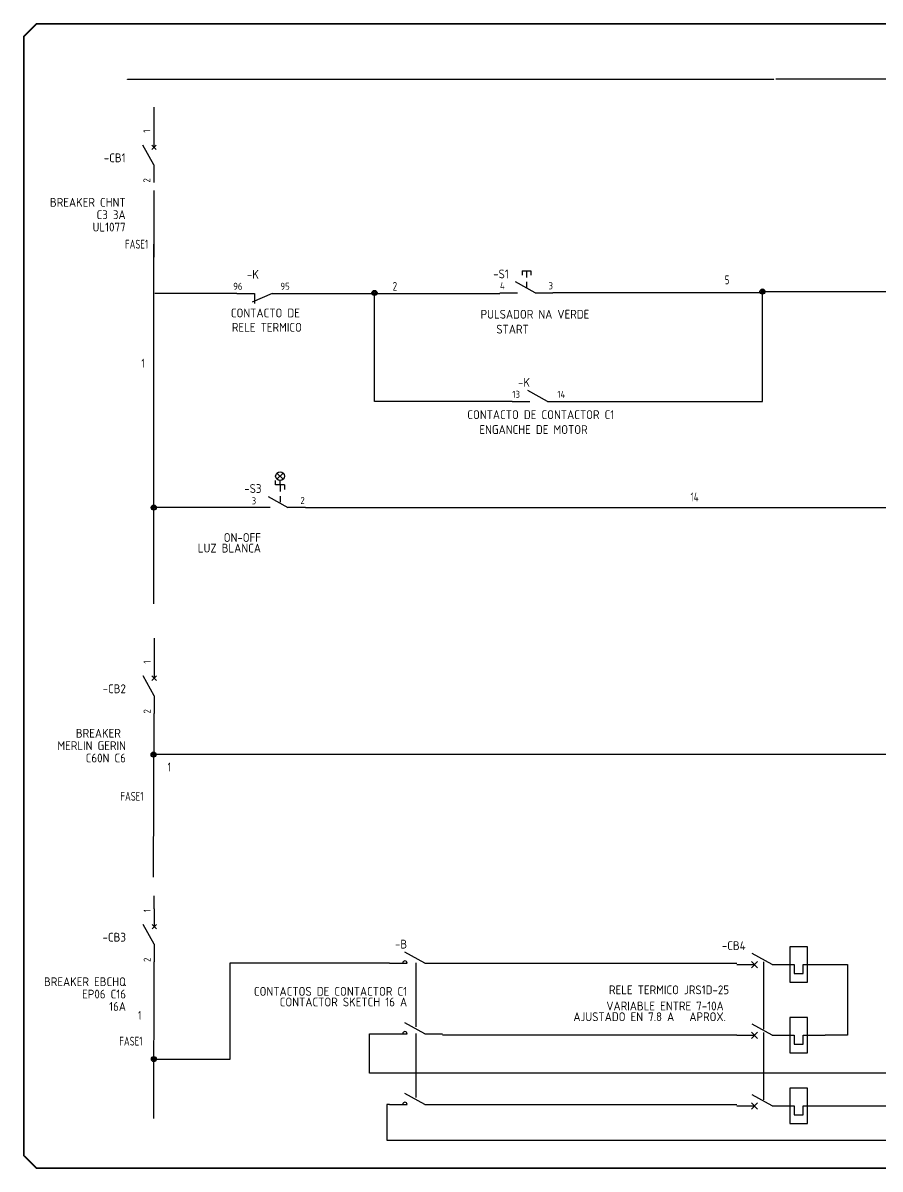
# Model space of a CAD drawing. Header units: inches. Extents: x 1 to 983, y 1 to 650.
# Drawn here: x 1 to 486, y 1 to 650 of the extents above; entities that cross this region are included whole.
import ezdxf
from ezdxf.enums import TextEntityAlignment as Align

# ---------------------------------------------------------------- set-up
doc = ezdxf.new("R2010")
doc.units = ezdxf.units.IN
doc.header["$MEASUREMENT"] = 0
for name, color, linetype in [('DESC', 150, 'Continuous'), ('DESCCHILD', 20, 'Continuous'), ('LINK', 9, 'Continuous'), ('LOC', 8, 'Continuous'), ('SYMS', 7, 'Continuous'), ('TAGS', 150, 'Continuous'), ('TERMS', 123, 'Continuous'), ('TITLE', 7, 'Continuous'), ('WIREFIXED', 7, 'Continuous'), ('WIRENO', 72, 'Continuous'), ('YEL_14_THHN', 7, 'Continuous')]:
    doc.layers.add(name, color=color, linetype=linetype)
doc.styles.get("Standard").update_dxf_attribs({"font": 'arial.ttf'})
doc.styles.add('WD_IEC', font='ISOCP2.shx', dxfattribs={"width": 0.9, "height": 4})
doc.dimstyles.get("Standard").update_dxf_attribs({"dimtxt": 0.18, "dimasz": 0.18, "dimexe": 0.18, "dimexo": 0.0625, "dimgap": 0.09, "dimtad": 0, "dimtih": 1, "dimtoh": 1, "dimdec": 4, "dimzin": 0, "dimdsep": 46, "dimtxsty": 'Standard', "dimcen": 0.09, "dimadec": 0, "dimazin": 0, "dimtfac": 1, "dimtdec": 4, "dimtofl": 0, "dimtmove": 0, "dimatfit": 3, "dimfxl": 1, "dimtolj": 1, "dimtzin": 0, "dimarcsym": 0})

# ---------------------------------------------------------------- blocks, each defined once
blk = doc.blocks.new('NO_NUM_acade_title')
at = {"layer": 'TITLE', "const_width": 0.0312}
blk.add_lwpolyline([(30.594, 0.281), (30.594, 22.177), (30.344, 22.427), (0.281, 22.427), (0.031, 22.177), (0.031, 0.281), (0.281, 0.031), (30.344, 0.031)], close=True, dxfattribs=at)
blk = doc.blocks.new('*D21')
at = {"layer": 'Defpoints', "color": 0, "transparency": 16777216}
for p in [(59.63, 617.9), (810.24, 617.75), (810.24, 617.75)]:
    blk.add_point(p, dxfattribs=at)
at = {"layer": 'DESC', "color": 0, "lineweight": -2, "transparency": 16777216}
for p, q in [((59.63, 617.84), (59.63, 617.57)), ((59.81, 617.75), (425.54, 617.75)), ((810.06, 617.75), (426.69, 617.75)), ((810.24, 617.81), (810.24, 617.93))]:
    blk.add_line(p, q, dxfattribs=at)
at = {"layer": 'DESC', "color": 0, "transparency": 16777216}
for points in [[(59.81, 617.78), (59.81, 617.72), (59.63, 617.75)], [(810.06, 617.78), (810.06, 617.72), (810.24, 617.75)]]:
    blk.add_solid(points, dxfattribs=at)
at = {"layer": 'DESC', "color": 0, "transparency": 16777216, "insert": (426.12, 617.75), "char_height": 0.18, "attachment_point": 5}
blk.add_mtext('\\A1;110 VAC', dxfattribs=at)
blk = doc.blocks.new('HPB11')
for p, q in [((-1.25, 6.25), (1.25, 6.25)), ((-1.25, 6.25), (-1.25, 5)), ((0, 6.25), (0, 4.38)), ((1.25, 6.25), (1.25, 5)), ((-7.5, 0), (-2.5, 0)), ((2.5, 0), (-3.12, 3.12)), ((0, 3.12), (0, 1.39)), ((2.5, 0), (7.5, 0))]:
    blk.add_line(p, q)
at = {"style": 'WD_IEC'}
for tag, p, height, flags in [('MFG', (4.92, 12.12), 1.5, 9), ('CAT', (4.92, 9.62), 1.5, 9), ('X4TERM01', (-7.5, 0), 0.32, 1), ('TERM01', (-7.5, 1), 2, 8), ('X8LINK', (0, 0), 0.32, 1), ('X1TERM02', (7.5, 0), 0.32, 1), ('ASSYCODE', (3.5, -2.75), 1, 1), ('FAMILY', (3.5, -4.25), 1, 1), ('CATDESC', (3.5, -5.75), 1, 1), ('CONTACT', (3.5, -7.5), 1, 1), ('COMMON', (4.75, -8.75), 1, 1)]:
    blk.add_attdef(tag, p, '', height=height, dxfattribs=dict(at, flags=flags))
for tag, p in [('INST', (-5, 10.12)), ('TAG1', (-5, 4.12)), ('LOC', (-5, 7.12)), ('DESC1', (-5, -10.5)), ('DESC2', (-5, -13.5)), ('DESC3', (-5, -16.5))]:
    blk.add_attdef(tag, text='', height=2.5, dxfattribs=at).set_placement(p, align=Align.RIGHT)
at = {"style": 'WD_IEC', "flags": 8}
blk.add_attdef('TERM02', text='', height=2, dxfattribs=at).set_placement((7.5, 1), align=Align.RIGHT)
at = {"lineweight": 15, "style": 'WD_IEC'}
blk.add_attdef('XREF', text='', height=2.5, dxfattribs=at).set_placement((-5, -7.5), align=Align.RIGHT)
blk = doc.blocks.new('HCR21')
for p, q in [((-7.5, 0), (-2.5, 0)), ((2.5, 0), (-3.12, 3.12)), ((2.5, 0), (7.5, 0))]:
    blk.add_line(p, q)
at = {"style": 'WD_IEC'}
for tag, p in [('INST', (-2.5, 10.12)), ('TAG2', (-2.5, 4.12)), ('LOC', (-2.5, 7.12)), ('DESC1', (-2.5, -9.25)), ('DESC3', (-2.5, -15.25)), ('DESC2', (-2.5, -12.25))]:
    blk.add_attdef(tag, text='', height=2.5, dxfattribs=at).set_placement(p, align=Align.RIGHT)
for tag, p, height, flags in [('X4TERM01', (-7.5, 0), 0.32, 1), ('TERM01', (-7.5, 1), 2, 8), ('X2LINK', (0, 2.27), 0.32, 1), ('X8LINK', (0, 0.77), 0.32, 1), ('X1TERM02', (7.5, 0), 0.32, 1), ('CONTACT', (6.5, -2.25), 1, 1), ('FAMILY', (6.5, -3.75), 1, 1), ('COMMON', (7.75, -3.5), 1, 1)]:
    blk.add_attdef(tag, p, '', height=height, dxfattribs=dict(at, flags=flags))
at = {"style": 'WD_IEC', "flags": 8}
for tag, height, p in [('TERM02', 2, (7.5, 1)), ('XREF', 2.5, (-2.5, -6.25))]:
    blk.add_attdef(tag, text='', height=height, dxfattribs=at).set_placement(p, align=Align.RIGHT)
blk = doc.blocks.new('WDDOT')
for radius in [0.72, 0.449, 0.223]:
    blk.add_circle((0, 0), radius)
blk = doc.blocks.new('HCR22')
for p, q in [((-7.5, 0), (-2.5, 0)), ((2.5, 0), (-3.125, -2.5)), ((-2.5, 0), (-2.5, -2.8678)), ((2.5, 0), (7.5, 0))]:
    blk.add_line(p, q)
at = {"style": 'WD_IEC'}
for tag, p in [('INST', (-1.25, 10.125)), ('TAG2', (-1.25, 4.125)), ('LOC', (-1.25, 7.125)), ('DESC1', (-1.25, -9.25)), ('DESC3', (-1.25, -15.25)), ('DESC2', (-1.25, -12.25))]:
    blk.add_attdef(tag, text='', height=2.5, dxfattribs=at).set_placement(p, align=Align.RIGHT)
for tag, p, height, flags in [('TERM01', (-8.5, 1), 2, 8), ('X4TERM01', (-7.5, 0), 0.32, 1), ('X1TERM02', (7.5, 0), 0.32, 1), ('X2LINK', (0, -0.5), 0.32, 1), ('X8LINK', (0, -1.5), 0.32, 1), ('CONTACT', (7.75, -2.25), 1, 1), ('FAMILY', (7.75, -3.75), 1, 1), ('COMMON', (9, -3.5), 1, 1)]:
    blk.add_attdef(tag, p, '', height=height, dxfattribs=dict(at, flags=flags))
at = {"style": 'WD_IEC', "flags": 8}
for tag, height, p in [('TERM02', 2, (7.5, 1)), ('XREF', 2.5, (-1.25, -6.25))]:
    blk.add_attdef(tag, text='', height=height, dxfattribs=at).set_placement(p, align=Align.RIGHT)
blk = doc.blocks.new('HSW11S77')
for p, q in [((-0.6, 9.79), (1.16, 8.02)), ((-0.6, 8.02), (1.16, 9.79)), ((-0.97, 6.41), (-0.97, 7.66)), ((0.28, 6.41), (0.28, 7.66)), ((1.53, 6.41), (-0.97, 6.41)), ((0.28, 6.41), (0.28, 4.53)), ((0.28, 3.28), (0.28, 1.54)), ((1.53, 6.41), (1.53, 5.16)), ((-2.5, 0), (-7.5, 0)), ((-3.12, 3.12), (2.5, 0)), ((7.5, 0), (2.5, 0))]:
    blk.add_line(p, q)
blk.add_circle((0.28, 8.91), 1.25)
at = {"style": 'WD_IEC'}
for tag, p, height, flags in [('MFG', (4.11, 13), 1.5, 1), ('X2LINK', (0, 10.92), 0.32, 1), ('CAT', (4.11, 10.42), 1.5, 1), ('TERM01', (-7.75, 0.9), 2, 8), ('X4TERM01', (-7.5, 0), 0.32, 1), ('X8LINK', (0, 0.57), 0.32, 1), ('X1TERM02', (7.5, 0), 0.32, 1), ('ASSYCODE', (3.47, -2.55), 1, 1), ('FAMILY', (3.47, -4.05), 1, 1), ('CATDESC', (3.47, -5.55), 1, 1), ('CONTACT', (3.53, -7.03), 1, 1), ('COMMON', (4.78, -8.28), 1, 1)]:
    blk.add_attdef(tag, p, '', height=height, dxfattribs=dict(at, flags=flags))
for tag, p in [('INST', (-4.97, 10.15)), ('TAG1', (-4.97, 4.15)), ('LOC', (-4.97, 7.15)), ('DESC1', (-5.12, -9.72)), ('DESC2', (-5.12, -12.72)), ('DESC3', (-5.12, -15.72))]:
    blk.add_attdef(tag, text='', height=2.5, dxfattribs=at).set_placement(p, align=Align.RIGHT)
at = {"style": 'WD_IEC', "flags": 8}
blk.add_attdef('TERM02', text='', height=2, dxfattribs=at).set_placement((7.25, 1), align=Align.RIGHT)
at = {"lineweight": 15, "style": 'WD_IEC'}
for tag, p in [('XREF', (-5.12, -6.72)), ('WDTAGALT', (-5.12, -18.72))]:
    blk.add_attdef(tag, text='', height=2.5, dxfattribs=at).set_placement(p, align=Align.RIGHT)
blk = doc.blocks.new('VCB1')
for p, q in [((0, 7.5), (0, 2.5)), ((0, -2.5), (-3.12, 3.12)), ((0.62, 1.88), (-0.62, 3.12)), ((-0.62, 1.88), (0.62, 3.12)), ((0, -2.5), (0, -7.5))]:
    blk.add_line(p, q)
at = {"style": 'WD_IEC'}
for tag, p in [('INST', (-8, 5.25)), ('LOC', (-8, 1.75)), ('TAG1', (-8, -1.75)), ('RATING1', (-8, -6.35)), ('DESC1', (-8, -14.35)), ('DESC2', (-8, -17.85)), ('DESC3', (-8, -21.35))]:
    blk.add_attdef(tag, text='', height=2.5, dxfattribs=at).set_placement(p, align=Align.RIGHT)
blk.add_attdef('TERM01', text='', height=2, rotation=90, dxfattribs=at).set_placement((-1, 7.5), align=Align.RIGHT)
at = {"style": 'WD_IEC', "flags": 1}
for tag, p, height in [('X2TERM01', (0, 7.5), 0.32), ('MFG', (2.75, 6.5), 1.5), ('CAT', (2.75, 4), 1.5), ('X4LINK', (-2, 0), 0.32), ('X1LINK', (-0.5, 0), 0.32), ('X8TERM02', (0, -7.5), 0.32), ('ASSYCODE', (1, -9), 1), ('FAMILY', (1, -10.5), 1), ('CATDESC', (1, -12), 1), ('CONTACT', (1, -13.5), 1), ('COMMON', (2.25, -14.75), 1)]:
    blk.add_attdef(tag, p, '', height=height, dxfattribs=at)
at = {"style": 'WD_IEC'}
blk.add_attdef('TERM02', (-1, -7.5), '', height=2, rotation=90, dxfattribs=at)
at = {"lineweight": 15, "style": 'WD_IEC'}
blk.add_attdef('XREF', text='', height=2.5, dxfattribs=at).set_placement((-8, -10.35), align=Align.RIGHT)
blk = doc.blocks.new('WD_WNV')
at = {"linetype": 'Continuous', "style": 'WD_IEC', "width": 0.8}
blk.add_attdef('WIRENO', text='', height=2.5, dxfattribs=at).set_placement((-1.6, 0), align=Align.MIDDLE_RIGHT)
at = {"style": 'WD_IEC', "flags": 1}
for tag, p in [('W08USER', (-1, 0.375)), ('W04USER', (-1, 0.875)), ('W05USER', (-1, 0.75)), ('W09USER', (-1, 0.25)), ('W03USER', (-1, 1)), ('W06USER', (-1, 0.625)), ('W07USER', (-1, 0.5)), ('W02USER', (-1, 1.125)), ('W01USER', (-1, 1.25)), ('W10USER', (-1, 0.125))]:
    blk.add_attdef(tag, text='', height=0.08, dxfattribs=at).set_placement(p, align=Align.CENTER)
blk = doc.blocks.new('WD_WNH')
at = {"linetype": 'Continuous', "style": 'WD_IEC', "width": 0.8}
blk.add_attdef('WIRENO', text='', height=2.5, dxfattribs=at).set_placement((0, 0.75), align=Align.CENTER)
at = {"style": 'WD_IEC', "flags": 1}
for tag, p in [('W08USER', (0, 0.375)), ('W04USER', (0, 0.875)), ('W05USER', (0, 0.75)), ('W09USER', (0, 0.25)), ('W03USER', (0, 1)), ('W06USER', (0, 0.625)), ('W07USER', (0, 0.5)), ('W02USER', (0, 1.125)), ('W01USER', (0, 1.25)), ('W10USER', (0, 0.125))]:
    blk.add_attdef(tag, text='', height=0.08, dxfattribs=at).set_placement(p, align=Align.CENTER)
blk = doc.blocks.new('HCB11TH')
for p, q in [((-7.5, 0), (-2.5, 0)), ((-3.38, -0.88), (-1.62, 0.88)), ((-1.62, -0.88), (-3.38, 0.88)), ((2.5, 0), (-3.12, 3.12)), ((2.5, 0), (8.75, 0)), ((8.75, 0), (8.75, -2.5)), ((11.25, 0), (12.5, 0)), ((11.25, -2.5), (11.25, 0)), ((12.5, 0), (17.5, 0)), ((8.75, -2.5), (11.25, -2.5))]:
    blk.add_line(p, q)
blk.add_lwpolyline([(7.5, -5), (12.5, -5), (12.5, 5), (7.5, 5)], close=True)
at = {"style": 'WD_IEC'}
for tag, p in [('INST', (-5, 11.12)), ('LOC', (-5, 7.62)), ('TAG1', (-5, 4.12)), ('DESC1', (-5, -11.38)), ('DESC2', (-5, -14.88)), ('DESC3', (-5, -18.38))]:
    blk.add_attdef(tag, text='', height=2.5, dxfattribs=at).set_placement(p, align=Align.RIGHT)
for tag, p, height, flags in [('MFG', (4.92, 12.12), 1.5, 9), ('CAT', (4.92, 9.62), 1.5, 9), ('X4TERM01', (-7.5, 0), 0.32, 1), ('TERM01', (-7.5, 1), 2, 8), ('X2LINK', (0, 1.7), 0.32, 1), ('X8LINK', (0, 0.79), 0.32, 1), ('X1TERM02', (17.5, 0), 0.32, 1), ('ASSYCODE', (12.5, -7.5), 1, 1), ('FAMILY', (12.5, -9), 1, 1), ('CATDESC', (12.5, -10.5), 1, 1), ('COMMON', (13.75, -13.02), 1, 1)]:
    blk.add_attdef(tag, p, '', height=height, dxfattribs=dict(at, flags=flags))
at = {"style": 'WD_IEC', "flags": 8}
blk.add_attdef('TERM02', text='', height=2, dxfattribs=at).set_placement((17.5, 1), align=Align.RIGHT)
at = {"lineweight": 15, "style": 'WD_IEC'}
for tag, p in [('RATING1', (-5, -3.88)), ('XREF', (-5, -7.63))]:
    blk.add_attdef(tag, text='', height=2.5, dxfattribs=at).set_placement(p, align=Align.RIGHT)
blk = doc.blocks.new('HCB21TH')
for p, q in [((-7.5, 0), (-2.5, 0)), ((-3.38, -0.88), (-1.62, 0.88)), ((-1.62, -0.88), (-3.38, 0.88)), ((2.5, 0), (-3.12, 3.12)), ((2.5, 0), (8.75, 0)), ((8.75, 0), (8.75, -2.5)), ((11.25, 0), (12.5, 0)), ((11.25, -2.5), (11.25, 0)), ((12.5, 0), (17.5, 0)), ((8.75, -2.5), (11.25, -2.5))]:
    blk.add_line(p, q)
blk.add_lwpolyline([(7.5, -5), (12.5, -5), (12.5, 5), (7.5, 5)], close=True)
at = {"style": 'WD_IEC'}
for tag, p in [('INST', (-5, 11.12)), ('LOC', (-5, 7.62)), ('TAG2', (-5, 4.12)), ('DESC1', (-5, -13.75)), ('DESC2', (-5, -17.25)), ('DESC3', (-5, -20.75))]:
    blk.add_attdef(tag, text='', height=2.5, dxfattribs=at).set_placement(p, align=Align.RIGHT)
for tag, p, height, flags in [('X4TERM01', (-7.5, 0), 0.32, 1), ('TERM01', (-7.5, 1), 2, 8), ('X2LINK', (0, 1.7), 0.32, 1), ('X8LINK', (0, 0.79), 0.32, 1), ('X1TERM02', (17.5, 0), 0.32, 1), ('FAMILY', (12.5, -9), 1, 1), ('CONTACT', (12.5, -11.77), 1, 1)]:
    blk.add_attdef(tag, p, '', height=height, dxfattribs=dict(at, flags=flags))
at = {"style": 'WD_IEC', "flags": 8}
blk.add_attdef('TERM02', text='', height=2, dxfattribs=at).set_placement((17.5, 1), align=Align.RIGHT)
at = {"lineweight": 15, "style": 'WD_IEC', "flags": 1}
blk.add_attdef('RATING1', text='', height=2.5, dxfattribs=at).set_placement((-5, -6.25), align=Align.RIGHT)
at = {"lineweight": 15, "style": 'WD_IEC'}
blk.add_attdef('XREF', text='', height=2.5, dxfattribs=at).set_placement((-5, -10), align=Align.RIGHT)
blk = doc.blocks.new('HMS21P')
for p, q in [((-7.5, 0), (-2.5, 0)), ((2.5, 0), (-3.12, 3.12)), ((2.5, 0), (7.5, 0))]:
    blk.add_line(p, q)
blk.add_arc((-3.12, 0), 0.625, 0, 180)
at = {"style": 'WD_IEC'}
for tag, p in [('INST', (-2.5, 10.12)), ('TAG2', (-2.5, 4.12)), ('LOC', (-2.5, 7.12)), ('DESC1', (-2.5, -9.25)), ('DESC3', (-2.5, -15.25)), ('DESC2', (-2.5, -12.25))]:
    blk.add_attdef(tag, text='', height=2.5, dxfattribs=at).set_placement(p, align=Align.RIGHT)
for tag, p, height, flags in [('X4TERM01', (-7.5, 0), 0.32, 1), ('TERM01', (-7.5, 1), 2, 8), ('X2LINK', (0, 2), 0.32, 1), ('X8LINK', (0, 0.12), 0.32, 1), ('X1TERM02', (7.5, 0), 0.32, 1), ('CONTACT', (6.5, -2.25), 1, 1), ('FAMILY', (6.5, -3.75), 1, 1)]:
    blk.add_attdef(tag, p, '', height=height, dxfattribs=dict(at, flags=flags))
at = {"style": 'WD_IEC', "flags": 8}
for tag, height, p in [('TERM02', 2, (7.5, 1)), ('XREF', 2.5, (-2.5, -6.25))]:
    blk.add_attdef(tag, text='', height=height, dxfattribs=at).set_placement(p, align=Align.RIGHT)

msp = doc.modelspace()

# ---------------------------------------------------------------- linework, layer by layer
at = {"layer": 'LINK'}
for points in [[(223.05158, 117.52248), (223.05158, 81.28266)], [(419.6094, 118.02725), (419.6094, 79.84676)], [(419.6094, 78.02725), (419.6094, 39.84676)], [(223.05158, 77.52248), (223.05158, 41.28266)]]:
    msp.add_lwpolyline(points, dxfattribs=at)
at = {"layer": 'YEL_14_THHN'}
for p, q in [((74.74966, 601.91546), (74.74966, 589.21546)), ((74.86746, 540.8151), (74.86746, 554.68986)), ((74.86746, 517.07775), (74.86746, 540.8151)), ((74.63336, 320.7474), (74.67895, 524.3235)), ((121.6354, 496.49273), (75.36152, 496.49273)), ((151.6354, 496.49273), (270.58626, 496.49273)), ((199.59982, 435.31034), (199.59982, 496.75464)), ((419.1498, 496.75464), (300.58626, 496.75464)), ((419.1498, 497.5227), (528.95977, 497.5227)), ((419.1498, 435.31034), (419.1498, 496.75464)), ((277.56625, 435.31034), (199.59982, 435.31034)), ((307.56625, 435.31034), (419.1498, 435.31034)), ((130.58856, 375.18698), (74.64603, 375.18698)), ((160.58856, 375.18698), (740.578, 375.18698)), ((74.90627, 301.3181), (74.90627, 288.6181)), ((74.56453, 166.02068), (74.90627, 258.6181)), ((669.03592, 235.31673), (74.59103, 235.31673)), ((74.96373, 147.95074), (74.96373, 155.42591)), ((74.64546, 29.36286), (74.9872, 117.95074)), ((208.05158, 117.28266), (117.76846, 117.28266)), ((117.76846, 117.28266), (117.76846, 62.75925)), ((238.05158, 117.28266), (404.6094, 117.28266)), ((454.6094, 116.44895), (467.3094, 116.44895)), ((467.3094, 116.44895), (467.3094, 76.44895)), ((196.7308, 54.9702), (196.7308, 77.28266)), ((196.7308, 77.28266), (208.05158, 77.28266)), ((404.6094, 76.44895), (238.05158, 76.44895)), ((467.3094, 76.44895), (454.6094, 76.44895)), ((117.76846, 62.75925), (73.8948, 62.75925)), ((495.47952, 54.9702), (196.7308, 54.9702)), ((208.05158, 37.28266), (206.47924, 37.28266)), ((206.47924, 37.28266), (206.47924, 26.73486)), ((238.05158, 37.28266), (404.6094, 37.28266)), ((454.6094, 36.44895), (697.2821, 36.44895)), ((206.47924, 26.73486), (206.47924, 16.99854)), ((206.47924, 16.99854), (750.442, 16.99854))]:
    msp.add_line(p, q, dxfattribs=at)

# ---------------------------------------------------------------- block references
at = {"layer": 'LOC', "color": 7, "xscale": 28.93527259246057, "yscale": 28.93527259246057, "zscale": 28.93527259246057}
msp.add_blockref('NO_NUM_acade_title', (0.19407, 0.22386), dxfattribs=at)
at = {"layer": 'SYMS'}
ref = msp.add_blockref('VCB1', (74.74966, 574.21546), dxfattribs=dict(at, xscale=2, yscale=2, zscale=2))
ref.add_attrib('TERM02', '2', (72.74966, 559.21546), dxfattribs={"layer": 'TERMS', "height": 4, "rotation": 90, "style": 'WD_IEC'})
ref.add_attrib('TERM01', '1', dxfattribs={"layer": 'TERMS', "height": 4, "rotation": 90, "style": 'WD_IEC'}).set_placement((72.74966, 589.21546), align=Align.RIGHT)
ref.add_attrib('DESC3', 'UL1077', dxfattribs={"layer": 'DESC', "height": 5, "style": 'WD_IEC'}).set_placement((58.74966, 531.51546), align=Align.RIGHT)
ref.add_attrib('DESC2', 'C3 3A', dxfattribs={"layer": 'DESC', "height": 5, "style": 'WD_IEC'}).set_placement((58.74966, 538.51546), align=Align.RIGHT)
ref.add_attrib('DESC1', 'BREAKER CHNT', dxfattribs={"layer": 'DESC', "height": 5, "style": 'WD_IEC'}).set_placement((58.74966, 545.51546), align=Align.RIGHT)
ref.add_attrib('TAG1', '-CB1', dxfattribs={"layer": 'TAGS', "height": 5, "style": 'WD_IEC'}).set_placement((58.74966, 570.71546), align=Align.RIGHT)
ref = msp.add_blockref('HCR22', (136.6354, 496.49273), dxfattribs=dict(at, xscale=2, yscale=2, zscale=2))
ref.add_attrib('TERM02', '95', dxfattribs={"layer": 'TERMS', "height": 4, "style": 'WD_IEC', "flags": 8}).set_placement((151.6354, 498.49273), align=Align.RIGHT)
ref.add_attrib('TERM01', '96', (119.6354, 498.49273), dxfattribs={"layer": 'TERMS', "height": 4, "style": 'WD_IEC', "flags": 8})
ref.add_attrib('DESC2', 'RELE TERMICO', dxfattribs={"layer": 'DESCCHILD', "height": 5, "style": 'WD_IEC'}).set_placement((158.50099, 474.77109), align=Align.RIGHT)
ref.add_attrib('DESC1', 'CONTACTO DE ', dxfattribs={"layer": 'DESCCHILD', "height": 5, "style": 'WD_IEC'}).set_placement((160.2431, 482.88777), align=Align.RIGHT)
ref.add_attrib('TAG2', '-K', dxfattribs={"layer": 'TAGS', "height": 5, "style": 'WD_IEC'}).set_placement((134.1354, 504.74273), align=Align.RIGHT)
ref = msp.add_blockref('HPB11', (285.58626, 496.75464), dxfattribs=dict(at, xscale=2, yscale=2, zscale=2))
ref.add_attrib('TERM02', '3', dxfattribs={"layer": 'TERMS', "height": 4, "style": 'WD_IEC', "flags": 8}).set_placement((300.58626, 498.75464), align=Align.RIGHT)
ref.add_attrib('TERM01', '4', (270.58626, 498.75464), dxfattribs={"layer": 'TERMS', "height": 4, "style": 'WD_IEC', "flags": 8})
ref.add_attrib('DESC2', 'START', dxfattribs={"layer": 'DESC', "height": 5, "style": 'WD_IEC'}).set_placement((286.87896, 473.71303), align=Align.RIGHT)
ref.add_attrib('DESC1', 'PULSADOR NA VERDE', dxfattribs={"layer": 'DESC', "height": 5, "style": 'WD_IEC'}).set_placement((321.1503, 482.16162), align=Align.RIGHT)
ref.add_attrib('TAG1', '-S1', dxfattribs={"layer": 'TAGS', "height": 5, "style": 'WD_IEC'}).set_placement((275.58626, 505.00464), align=Align.RIGHT)
at = {"layer": 'SYMS', "xscale": 2, "yscale": 2, "zscale": 2}
for name, p in [('WDDOT', (199.59982, 496.75464)), ('WDDOT', (419.1498, 497.5227)), ('WDDOT', (74.64555, 375.18698)), ('WDDOT', (74.59103, 235.31673)), ('HCB21TH', (419.6094, 76.44895)), ('HMS21P', (223.05158, 77.28266)), ('WDDOT', (74.77497, 62.93445)), ('HCB21TH', (419.6094, 36.44895)), ('HMS21P', (223.05158, 37.28266))]:
    msp.add_blockref(name, p, dxfattribs=at)
at = {"layer": 'SYMS'}
ref = msp.add_blockref('HCR21', (292.56625, 435.31034), dxfattribs=dict(at, xscale=2, yscale=2, zscale=2))
ref.add_attrib('TERM02', '14', dxfattribs={"layer": 'TERMS', "height": 4, "style": 'WD_IEC', "flags": 8}).set_placement((307.56625, 437.31034), align=Align.RIGHT)
ref.add_attrib('TERM01', '13', (277.56625, 437.31034), dxfattribs={"layer": 'TERMS', "height": 4, "style": 'WD_IEC', "flags": 8})
ref.add_attrib('DESC2', 'ENGANCHE DE MOTOR', dxfattribs={"layer": 'DESCCHILD', "height": 5, "style": 'WD_IEC'}).set_placement((320.20881, 416.87705), align=Align.RIGHT)
ref.add_attrib('DESC1', 'CONTACTO DE CONTACTOR C1', dxfattribs={"layer": 'DESCCHILD', "height": 5, "style": 'WD_IEC'}).set_placement((335.24921, 425.32564), align=Align.RIGHT)
ref.add_attrib('TAG2', '-K', dxfattribs={"layer": 'TAGS', "height": 5, "style": 'WD_IEC'}).set_placement((287.56625, 443.56034), align=Align.RIGHT)
ref = msp.add_blockref('HSW11S77', (145.58856, 375.18698), dxfattribs=dict(at, xscale=2, yscale=2, zscale=2))
ref.add_attrib('TERM02', '2', dxfattribs={"layer": 'TERMS', "height": 4, "style": 'WD_IEC', "flags": 8}).set_placement((160.08488, 377.18721), align=Align.RIGHT)
ref.add_attrib('TERM01', '3', (130.08488, 376.98878), dxfattribs={"layer": 'TERMS', "height": 4, "style": 'WD_IEC', "flags": 8})
ref.add_attrib('TAG1', '-S3', dxfattribs={"layer": 'TAGS', "height": 5, "style": 'WD_IEC'}).set_placement((135.6447, 383.48559), align=Align.RIGHT)
ref.add_attrib('DESC1', 'ON-OFF', dxfattribs={"layer": 'DESC', "height": 5, "style": 'WD_IEC'}).set_placement((135.35559, 355.75096), align=Align.RIGHT)
ref.add_attrib('DESC2', 'LUZ BLANCA', dxfattribs={"layer": 'DESC', "height": 5, "style": 'WD_IEC'}).set_placement((135.35559, 349.75096), align=Align.RIGHT)
ref = msp.add_blockref('VCB1', (74.90627, 273.6181), dxfattribs=dict(at, xscale=2, yscale=2, zscale=2))
ref.add_attrib('TERM02', '2', (72.90627, 258.6181), dxfattribs={"layer": 'TERMS', "height": 4, "rotation": 90, "style": 'WD_IEC'})
ref.add_attrib('TERM01', '1', dxfattribs={"layer": 'TERMS', "height": 4, "rotation": 90, "style": 'WD_IEC'}).set_placement((72.90627, 288.6181), align=Align.RIGHT)
ref.add_attrib('DESC3', 'C60N C6', dxfattribs={"layer": 'DESC', "height": 5, "style": 'WD_IEC'}).set_placement((58.90627, 230.9181), align=Align.RIGHT)
ref.add_attrib('DESC2', 'MERLIN GERIN', dxfattribs={"layer": 'DESC', "height": 5, "style": 'WD_IEC'}).set_placement((58.90627, 237.9181), align=Align.RIGHT)
ref.add_attrib('DESC1', 'BREAKER ', dxfattribs={"layer": 'DESC', "height": 5, "style": 'WD_IEC'}).set_placement((58.90627, 244.9181), align=Align.RIGHT)
ref.add_attrib('TAG1', '-CB2', dxfattribs={"layer": 'TAGS', "height": 5, "style": 'WD_IEC'}).set_placement((58.90627, 270.1181), align=Align.RIGHT)
ref = msp.add_blockref('VCB1', (74.96373, 132.95074), dxfattribs=dict(at, xscale=2, yscale=2, zscale=2))
ref.add_attrib('TERM02', '2', (72.96373, 117.95074), dxfattribs={"layer": 'TERMS', "height": 4, "rotation": 90, "style": 'WD_IEC'})
ref.add_attrib('TERM01', '1', dxfattribs={"layer": 'TERMS', "height": 4, "rotation": 90, "style": 'WD_IEC'}).set_placement((72.96373, 147.95074), align=Align.RIGHT)
ref.add_attrib('DESC3', '16A', dxfattribs={"layer": 'DESC', "height": 5, "style": 'WD_IEC'}).set_placement((58.96373, 90.25074), align=Align.RIGHT)
ref.add_attrib('DESC2', 'EP06 C16', dxfattribs={"layer": 'DESC', "height": 5, "style": 'WD_IEC'}).set_placement((58.96373, 97.25074), align=Align.RIGHT)
ref.add_attrib('DESC1', 'BREAKER EBCHQ', dxfattribs={"layer": 'DESC', "height": 5, "style": 'WD_IEC'}).set_placement((58.96373, 104.25074), align=Align.RIGHT)
ref.add_attrib('TAG1', '-CB3', dxfattribs={"layer": 'TAGS', "height": 5, "style": 'WD_IEC'}).set_placement((58.96373, 129.45074), align=Align.RIGHT)
ref = msp.add_blockref('HMS21P', (223.05158, 117.28266), dxfattribs=dict(at, xscale=2, yscale=2, zscale=2))
ref.add_attrib('DESC2', 'CONTACTOR SKETCH 16 A', dxfattribs={"layer": 'DESCCHILD', "height": 5, "style": 'WD_IEC'}).set_placement((218.05158, 92.78266), align=Align.RIGHT)
ref.add_attrib('DESC1', 'CONTACTOS DE CONTACTOR C1', dxfattribs={"layer": 'DESCCHILD', "height": 5, "style": 'WD_IEC'}).set_placement((218.05158, 98.78266), align=Align.RIGHT)
ref.add_attrib('TAG2', '-B', dxfattribs={"layer": 'TAGS', "height": 5, "style": 'WD_IEC'}).set_placement((218.05158, 125.53266), align=Align.RIGHT)
ref = msp.add_blockref('HCB11TH', (419.6094, 116.44895), dxfattribs=dict(at, xscale=2, yscale=2, zscale=2))
ref.add_attrib('DESC3', 'AJUSTADO EN 7.8 A   APROX.', dxfattribs={"layer": 'DESC', "height": 5, "style": 'WD_IEC'}).set_placement((398.45035, 84.43225), align=Align.RIGHT)
ref.add_attrib('DESC2', 'VARIABLE ENTRE 7-10A', dxfattribs={"layer": 'DESC', "height": 5, "style": 'WD_IEC'}).set_placement((397.19495, 90.52252), align=Align.RIGHT)
ref.add_attrib('DESC1', 'RELE TERMICO JRS1D-25', dxfattribs={"layer": 'DESC', "height": 5, "style": 'WD_IEC'}).set_placement((400.23141, 99.65791), align=Align.RIGHT)
ref.add_attrib('TAG1', '-CB4', dxfattribs={"layer": 'TAGS', "height": 5, "style": 'WD_IEC'}).set_placement((409.6094, 124.69895), align=Align.RIGHT)
at = {"layer": 'WIREFIXED'}
ref = msp.add_blockref('WD_WNV', (74.67895, 524.3235), dxfattribs=dict(at, xscale=2, yscale=2, zscale=2))
ref.add_attrib('WIRENOF', 'FASE1', dxfattribs={"linetype": 'Continuous', "height": 5, "style": 'WD_IEC', "width": 0.8}).set_placement((71.47895, 524.3235), align=Align.MIDDLE_RIGHT)
ref = msp.add_blockref('WD_WNV', (72.05616, 211.74058), dxfattribs=dict(at, xscale=2, yscale=2, zscale=2))
ref.add_attrib('WIRENOF', 'FASE1', dxfattribs={"linetype": 'Continuous', "height": 5, "style": 'WD_IEC', "width": 0.8}).set_placement((68.85616, 211.74058), align=Align.MIDDLE_RIGHT)
ref = msp.add_blockref('WD_WNV', (71.45158, 73.10235), dxfattribs=dict(at, xscale=2, yscale=2, zscale=2))
ref.add_attrib('WIRENOF', 'FASE1', dxfattribs={"linetype": 'Continuous', "height": 5, "style": 'WD_IEC', "width": 0.8}).set_placement((68.25158, 73.10235), align=Align.MIDDLE_RIGHT)
at = {"layer": 'WIRENO'}
ref = msp.add_blockref('WD_WNH', (399.11492, 500.12454), dxfattribs=dict(at, xscale=2, yscale=2, zscale=2))
ref.add_attrib('WIRENO', '5', dxfattribs={"linetype": 'Continuous', "height": 5, "style": 'WD_IEC', "width": 0.8}).set_placement((399.11492, 501.62454), align=Align.CENTER)
ref = msp.add_blockref('WD_WNH', (211.11083, 496.49273), dxfattribs=dict(at, xscale=2, yscale=2, zscale=2))
ref.add_attrib('WIRENO', '2', dxfattribs={"linetype": 'Continuous', "height": 5, "style": 'WD_IEC', "width": 0.8}).set_placement((211.11083, 497.99273), align=Align.CENTER)
ref = msp.add_blockref('WD_WNH', (68.6297, 452.96312), dxfattribs=dict(at, xscale=2, yscale=2, zscale=2))
ref.add_attrib('WIRENO', '1', dxfattribs={"linetype": 'Continuous', "height": 5, "style": 'WD_IEC', "width": 0.8}).set_placement((68.6297, 454.46312), align=Align.CENTER)
ref = msp.add_blockref('WD_WNH', (380.67713, 377.18784), dxfattribs=dict(at, xscale=2, yscale=2, zscale=2))
ref.add_attrib('WIRENO', '14', dxfattribs={"linetype": 'Continuous', "height": 5, "style": 'WD_IEC', "width": 0.8}).set_placement((380.67713, 378.68784), align=Align.CENTER)
ref = msp.add_blockref('WD_WNH', (83.43836, 224.30852), dxfattribs=dict(at, xscale=2, yscale=2, zscale=2))
ref.add_attrib('WIRENO', '1', dxfattribs={"linetype": 'Continuous', "height": 5, "style": 'WD_IEC', "width": 0.8}).set_placement((83.43836, 225.80852), align=Align.CENTER)
ref = msp.add_blockref('WD_WNH', (66.77564, 83.76664), dxfattribs=dict(at, xscale=2, yscale=2, zscale=2))
ref.add_attrib('WIRENO', '1', dxfattribs={"linetype": 'Continuous', "height": 5, "style": 'WD_IEC', "width": 0.8}).set_placement((66.77564, 85.26664), align=Align.CENTER)

# ---------------------------------------------------------------- dimensions: what is measured, and where the dimension line sits
at = {"layer": 'DESC', "color": 7}
dim = msp.add_linear_dim(base=(810.24099, 617.74876), p1=(59.62686, 617.89861), p2=(810.24099, 617.74876), text='110 VAC', dimstyle='Standard', dxfattribs=at)
dim.commit()
dim.dimension.update_dxf_attribs({"geometry": '*D21', "text_midpoint": (426.11658, 617.74876), "dimtype": 160})

doc.saveas('drawing.dxf')
